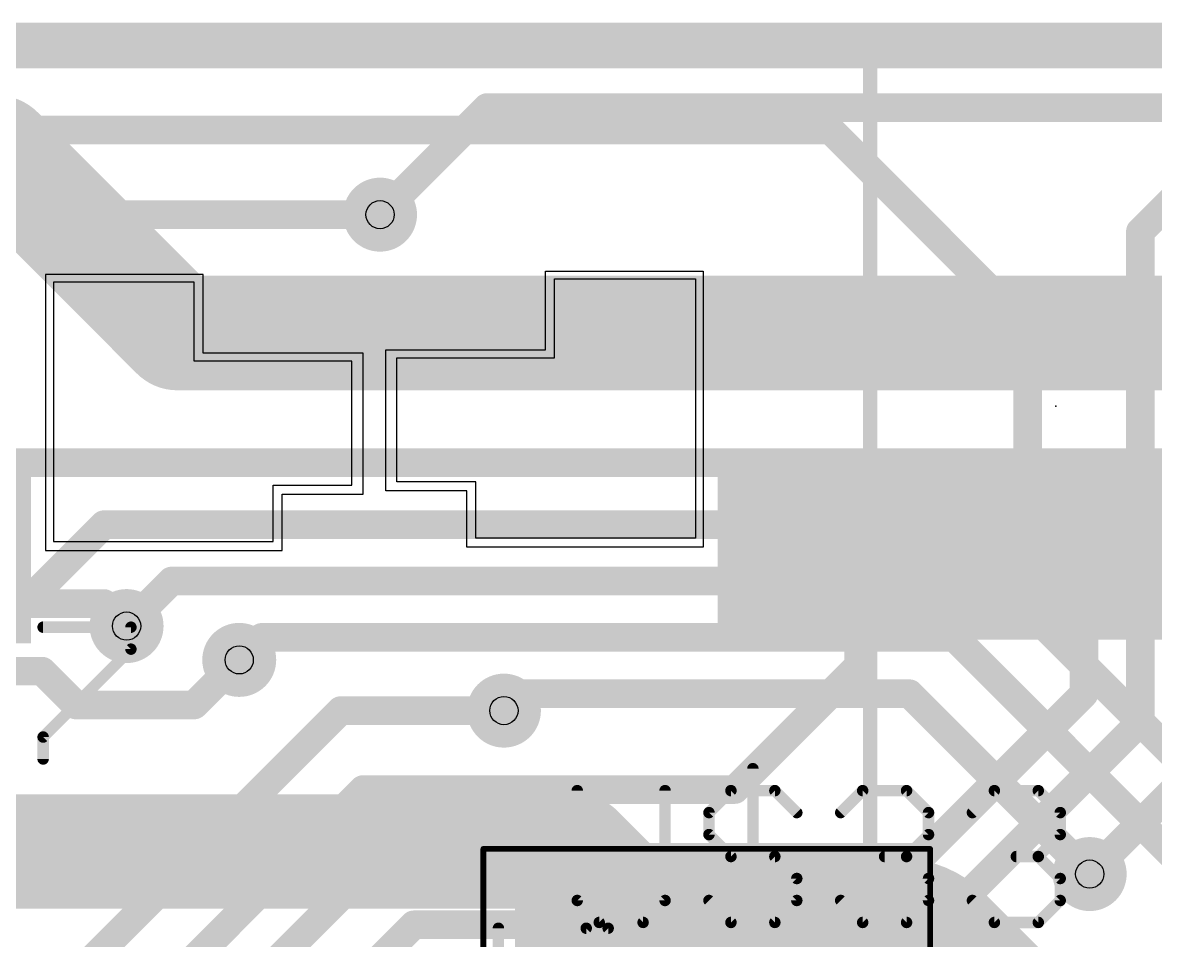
# Model space of a CAD drawing. Extents: x 61.5 to 101.4, y 9 to 89.5.
# Drawn here: x 76.63 to 86.68, y 81.31 to 89.45 of the extents above; entities that cross this region are included whole.
import ezdxf

# ---------------------------------------------------------------- set-up
doc = ezdxf.new("R2010")
doc.units = 0
for name, color, linetype in [('1', 22, 'CONTINUOUS'), ('16', 175, 'CONTINUOUS'), ('18', 82, 'CONTINUOUS'), ('20', 7, 'CONTINUOUS'), ('21', 253, 'CONTINUOUS'), ('23', 7, 'CONTINUOUS'), ('25', 253, 'CONTINUOUS'), ('26', 253, 'CONTINUOUS'), ('29', 253, 'CONTINUOUS'), ('30', 253, 'CONTINUOUS'), ('31', 253, 'CONTINUOUS'), ('32', 253, 'CONTINUOUS'), ('40', 175, 'CONTINUOUS'), ('44', 253, 'CONTINUOUS'), ('52', 253, 'CONTINUOUS')]:
    doc.layers.add(name, color=color, linetype=linetype)

# ---------------------------------------------------------------- blocks, each defined once
blk = doc.blocks.new('RECT')
blk.add_solid([(-0.5, -0.5), (0.5, -0.5), (-0.5, 0.5), (0.5, 0.5)])
blk = doc.blocks.new('ROUNDV')
at = {"const_width": 0.5}
blk.add_lwpolyline([(0, -0.25, 1), (0, 0.25, 1), (0, -0.25)], format="xyb", dxfattribs=at)

msp = doc.modelspace()

# ---------------------------------------------------------------- linework, layer by layer
at = {"layer": '1'}
for p, q in [((78.15, 87.15), (76.9, 87.15)), ((76.9, 87.15), (76.9, 84.85)), ((78.15, 86.45), (78.15, 87.15)), ((81.35, 86.48), (81.35, 87.18)), ((81.35, 87.18), (82.6, 87.18)), ((82.6, 87.18), (82.6, 84.88)), ((79.95, 85.38), (79.95, 86.48)), ((79.95, 86.48), (81.35, 86.48)), ((79.55, 86.45), (78.15, 86.45)), ((79.55, 85.35), (79.55, 86.45)), ((80.65, 85.38), (79.95, 85.38)), ((80.65, 84.88), (80.65, 85.38)), ((78.85, 84.85), (78.85, 85.35)), ((78.85, 85.35), (79.55, 85.35)), ((82.6, 84.88), (80.65, 84.88)), ((76.9, 84.85), (78.85, 84.85))]:
    msp.add_line(p, q, dxfattribs=at)
at = {"layer": '1', "const_width": 0.254}
for points in [[(86.55, 87.6), (87.6, 88.65)], [(80.3, 88.5), (73.6, 88.5)], [(83.8, 88.5), (80.3, 88.5)], [(85.55, 86.75), (83.8, 88.5)], [(75.75, 87.75), (79.8, 87.75)], [(86.55, 87.45), (86.55, 87.6)], [(86.55, 84.78), (86.55, 87.45)], [(85.55, 84.78), (85.55, 86.75)], [(84.05, 84.78), (84.05, 83.75)], [(86.05, 84.78), (86.05, 83.6)], [(86.55, 84.78), (86.55, 83.25)], [(76.45, 84.3), (77.25, 84.3)], [(77.25, 84.3), (77.35, 84.3)], [(77.35, 84.3), (77.55, 84.1)], [(78.15, 83.4), (78.55, 83.8)], [(82.95, 82.65), (84.05, 83.75)], [(76, 83.7), (76.8, 83.7)], [(76.8, 83.7), (77.1, 83.4)], [(86.05, 83.6), (86.05, 83.5)], [(86.05, 83.5), (84.6, 82.05)], [(77.1, 83.4), (78, 83.4)], [(78, 83.4), (78.15, 83.4)], [(79.45, 83.35), (79.4, 83.3)], [(80.9, 83.35), (79.45, 83.35)], [(77.25, 81.15), (79.4, 83.3)], [(86.55, 83.25), (84.75, 81.45)], [(87.15, 82.95), (86.1, 81.9)], [(79.2, 82.2), (79.65, 82.65)], [(82.8, 82.65), (79.65, 82.65)], [(82.8, 82.65), (82.95, 82.65)], [(79.2, 82.2), (77.85, 80.85)], [(79.8, 82.05), (78.45, 80.7)], [(79.8, 82.05), (84.6, 82.05)], [(80.1, 81.45), (79.2, 80.55)], [(84.75, 81.45), (80.1, 81.45)]]:
    msp.add_lwpolyline(points, dxfattribs=at)
at = {"layer": '1', "const_width": 0.127}
for points in [[(80.3, 88.5635, 1), (80.3, 88.4365)], [(80.3, 88.4365, 1), (80.3, 88.5635)], [(83.8449, 88.5449, 1), (83.7551, 88.4551)], [(83.8, 88.4365, 1), (83.8, 88.5635)], [(79.8, 87.6865, 1), (79.8, 87.8135)], [(86.6135, 87.6, 1), (86.4865, 87.6)], [(86.5051, 87.6449, 1), (86.5949, 87.5551)], [(86.6135, 87.45, 1), (86.4865, 87.45)], [(86.4865, 87.45, 1), (86.6135, 87.45)], [(85.6135, 86.75, 1), (85.4865, 86.75)], [(85.5051, 86.7051, 1), (85.5949, 86.7949)], [(84.1135, 84.78, 1), (83.9865, 84.78)], [(86.1135, 84.78, 1), (85.9865, 84.78)], [(86.6135, 84.78, 1), (86.4865, 84.78)], [(85.4865, 84.78, 1), (85.6135, 84.78)], [(86.4865, 84.78, 1), (86.6135, 84.78)], [(77.25, 84.3635, 1), (77.25, 84.2365)], [(77.25, 84.2365, 1), (77.25, 84.3635)], [(77.3949, 84.3449, 1), (77.3051, 84.2551)], [(77.35, 84.2365, 1), (77.35, 84.3635)], [(77.5051, 84.0551, 1), (77.5949, 84.1449)], [(78.5949, 83.7551, 1), (78.5051, 83.8449)], [(84.0949, 83.7051, 1), (84.0051, 83.7949)], [(76.8449, 83.7449, 1), (76.7551, 83.6551)], [(76.8, 83.6365, 1), (76.8, 83.7635)], [(83.9865, 83.75, 1), (84.1135, 83.75)], [(86.1135, 83.6, 1), (85.9865, 83.6)], [(85.9865, 83.6, 1), (86.1135, 83.6)], [(85.9865, 83.5, 1), (86.1135, 83.5)], [(86.0949, 83.4551, 1), (86.0051, 83.5449)], [(77.1, 83.4635, 1), (77.1, 83.3365)], [(77.0551, 83.3551, 1), (77.1449, 83.4449)], [(78, 83.4635, 1), (78, 83.3365)], [(78, 83.3365, 1), (78, 83.4635)], [(78.1051, 83.4449, 1), (78.1949, 83.3551)], [(78.15, 83.3365, 1), (78.15, 83.4635)], [(79.45, 83.4135, 1), (79.45, 83.2865)], [(79.4949, 83.3051, 1), (79.4051, 83.3949)], [(80.9, 83.2865, 1), (80.9, 83.4135)], [(79.3551, 83.3449, 1), (79.4449, 83.2551)], [(79.4449, 83.2551, 1), (79.3551, 83.3449)], [(86.5949, 83.2051, 1), (86.5051, 83.2949)], [(86.4865, 83.25, 1), (86.6135, 83.25)], [(79.65, 82.7135, 1), (79.65, 82.5865)], [(79.6949, 82.6051, 1), (79.6051, 82.6949)], [(82.8, 82.7135, 1), (82.8, 82.5865)], [(82.8, 82.5865, 1), (82.8, 82.7135)], [(82.9051, 82.6949, 1), (82.9949, 82.6051)], [(82.95, 82.5865, 1), (82.95, 82.7135)], [(79.1551, 82.2449, 1), (79.2449, 82.1551)], [(79.2449, 82.1551, 1), (79.1551, 82.2449)], [(79.8, 82.1135, 1), (79.8, 81.9865)], [(79.8449, 82.0051, 1), (79.7551, 82.0949)], [(84.5551, 82.0949, 1), (84.6449, 82.0051)], [(84.6, 81.9865, 1), (84.6, 82.1135)], [(86.0551, 81.9449, 1), (86.1449, 81.8551)], [(80.1, 81.5135, 1), (80.1, 81.3865)], [(80.1449, 81.4051, 1), (80.0551, 81.4949)], [(84.7051, 81.4949, 1), (84.7949, 81.4051)], [(84.75, 81.3865, 1), (84.75, 81.5135)]]:
    msp.add_lwpolyline(points, format="xyb", dxfattribs=at)
at = {"layer": '16'}
for points, const_width in [([(76.4, 88.3), (66.2, 88.3)], 1.016), ([(78, 86.7), (76.4, 88.3)], 1.016), ([(80.75, 88.7), (79.8, 87.75)], 0.254), ([(92.3, 88.7), (80.75, 88.7)], 0.254), ([(91.1, 86.7), (78, 86.7)], 1.016), ([(91.05, 85.55), (76.45, 85.55)], 0.254), ([(77.35, 85), (77.1, 84.75)], 0.254), ([(82.7, 85), (77.35, 85)], 0.254), ([(86, 85), (82.7, 85)], 0.254), ([(86.25, 84.75), (86, 85)], 0.254), ([(75.925, 83.575), (77.1, 84.75)], 0.254), ([(87.9, 83.1), (86.25, 84.75)], 0.254), ([(77.95, 84.5), (77.55, 84.1)], 0.254), ([(78.05, 84.5), (77.95, 84.5)], 0.254), ([(78.3, 84.5), (78.05, 84.5)], 0.254), ([(85.2, 84.5), (78.3, 84.5)], 0.254), ([(85.3, 84.5), (85.2, 84.5)], 0.254), ([(87.6, 82.2), (85.3, 84.5)], 0.254), ([(78.75, 84), (78.55, 83.8)], 0.254), ([(79.1, 84), (78.75, 84)], 0.254), ([(84.9, 84), (79.1, 84)], 0.254), ([(86.85, 82.05), (84.9, 84)], 0.254), ([(81.05, 83.5), (80.9, 83.35)], 0.254), ([(81.6, 83.5), (81.05, 83.5)], 0.254), ([(84.5, 83.5), (81.6, 83.5)], 0.254), ([(85.05, 82.95), (84.5, 83.5)], 0.254), ([(85.05, 82.95), (86.1, 81.9)], 0.254), ([(78.9, 82.1), (74.9, 82.1)], 1.016), ([(81.55, 82.1), (78.9, 82.1)], 1.016), ([(82.7, 80.95), (81.55, 82.1)], 1.016), ([(82.7, 80.95), (84.4, 80.95)], 2.1844), ([(84.4, 80.95), (87.6, 77.75)], 2.1844)]:
    msp.add_lwpolyline(points, dxfattribs=dict(at, const_width=const_width))
for points, const_width in [([(76.5796, 88.4796, 1), (76.2204, 88.1204)], 0.508), ([(76.4, 88.046, 1), (76.4, 88.554)], 0.508), ([(80.75, 88.7635, 1), (80.75, 88.6365)], 0.127), ([(80.7949, 88.6551, 1), (80.7051, 88.7449)], 0.127), ([(79.7551, 87.7949, 1), (79.8449, 87.7051)], 0.127), ([(78, 86.954, 1), (78, 86.446)], 0.508), ([(77.8204, 86.5204, 1), (78.1796, 86.8796)], 0.508), ([(77.35, 85.0635, 1), (77.35, 84.9365)], 0.127), ([(77.3949, 84.9551, 1), (77.3051, 85.0449)], 0.127), ([(82.7, 85.0635, 1), (82.7, 84.9365)], 0.127), ([(82.7, 84.9365, 1), (82.7, 85.0635)], 0.127), ([(86.0449, 85.0449, 1), (85.9551, 84.9551)], 0.127), ([(86, 84.9365, 1), (86, 85.0635)], 0.127), ([(77.1449, 84.7051, 1), (77.0551, 84.7949)], 0.127), ([(86.2949, 84.7949, 1), (86.2051, 84.7051)], 0.127), ([(77.0551, 84.7949, 1), (77.1449, 84.7051)], 0.127), ([(86.2051, 84.7051, 1), (86.2949, 84.7949)], 0.127), ([(77.95, 84.5635, 1), (77.95, 84.4365)], 0.127), ([(77.9949, 84.4551, 1), (77.9051, 84.5449)], 0.127), ([(78.05, 84.5635, 1), (78.05, 84.4365)], 0.127), ([(78.05, 84.4365, 1), (78.05, 84.5635)], 0.127), ([(78.3, 84.5635, 1), (78.3, 84.4365)], 0.127), ([(78.3, 84.4365, 1), (78.3, 84.5635)], 0.127), ([(85.2, 84.5635, 1), (85.2, 84.4365)], 0.127), ([(85.2, 84.4365, 1), (85.2, 84.5635)], 0.127), ([(85.3449, 84.5449, 1), (85.2551, 84.4551)], 0.127), ([(85.3, 84.4365, 1), (85.3, 84.5635)], 0.127), ([(77.5051, 84.1449, 1), (77.5949, 84.0551)], 0.127), ([(78.75, 84.0635, 1), (78.75, 83.9365)], 0.127), ([(78.7949, 83.9551, 1), (78.7051, 84.0449)], 0.127), ([(79.1, 84.0635, 1), (79.1, 83.9365)], 0.127), ([(79.1, 83.9365, 1), (79.1, 84.0635)], 0.127), ([(84.9449, 84.0449, 1), (84.8551, 83.9551)], 0.127), ([(84.9, 83.9365, 1), (84.9, 84.0635)], 0.127), ([(78.5051, 83.8449, 1), (78.5949, 83.7551)], 0.127), ([(81.05, 83.5635, 1), (81.05, 83.4365)], 0.127), ([(81.0949, 83.4551, 1), (81.0051, 83.5449)], 0.127), ([(81.6, 83.5635, 1), (81.6, 83.4365)], 0.127), ([(81.6, 83.4365, 1), (81.6, 83.5635)], 0.127), ([(84.5449, 83.5449, 1), (84.4551, 83.4551)], 0.127), ([(84.5, 83.4365, 1), (84.5, 83.5635)], 0.127), ([(80.8551, 83.3949, 1), (80.9449, 83.3051)], 0.127), ([(85.0949, 82.9949, 1), (85.0051, 82.9051)], 0.127), ([(85.0051, 82.9051, 1), (85.0949, 82.9949)], 0.127), ([(78.9, 82.354, 1), (78.9, 81.846)], 0.508), ([(78.9, 81.846, 1), (78.9, 82.354)], 0.508), ([(81.7296, 82.2796, 1), (81.3704, 81.9204)], 0.508), ([(81.55, 81.846, 1), (81.55, 82.354)], 0.508), ([(82.7, 81.4961, 1), (82.7, 80.4039)], 1.0922), ([(84.7862, 81.3362, 1), (84.0138, 80.5638)], 1.0922), ([(84.4, 80.4039, 1), (84.4, 81.4961)], 1.0922), ([(86.0551, 81.8551, 1), (86.1449, 81.9449)], 0.127), ([(82.5204, 80.7704, 1), (82.8796, 81.1296)], 0.508)]:
    msp.add_lwpolyline(points, format="xyb", dxfattribs=dict(at, const_width=const_width))
at = {"layer": '20', "const_width": 0.4064}
msp.add_lwpolyline([(62.4, 89.25), (97.4, 89.25)], dxfattribs=at)
at = {"layer": '21', "const_width": 0.127}
for points in [[(62.65, 89.25), (84.15, 89.25)], [(76.6, 89.25), (69.87, 89.25)], [(89.2, 89.28), (82.47, 89.28)], [(84.15, 89.25), (84.15, 9.25)]]:
    msp.add_lwpolyline(points, dxfattribs=at)
at = {"layer": '21', "const_width": 0.0635}
for points in [[(76.6, 89.2182, 1), (76.6, 89.2818)], [(82.47, 89.3118, 1), (82.47, 89.2482)], [(84.1818, 89.25, 1), (84.1183, 89.25)], [(84.15, 89.2182, 1), (84.15, 89.2818)]]:
    msp.add_lwpolyline(points, format="xyb", dxfattribs=at)
at = {"layer": '23'}
msp.add_point((85.8, 86.05), dxfattribs=at)
at = {"layer": '25', "const_width": 0.1016}
for points in [[(76.809, 84.0902), (77.5886, 84.0902)], [(77.5886, 84.0902), (77.5886, 83.8953)], [(77.5886, 83.8953), (76.809, 83.1157)], [(76.809, 83.1157), (76.809, 82.9208)], [(83.11, 82.8351), (83.11, 81.2759)], [(81.5508, 82.6402), (81.5508, 81.6657)], [(82.3304, 81.6657), (82.3304, 82.6402)], [(82.7202, 82.4453), (82.9151, 82.6402)], [(82.9151, 82.6402), (83.3049, 82.6402)], [(83.3049, 82.6402), (83.4998, 82.4453)], [(83.8896, 82.4453), (84.0845, 82.6402)], [(84.0845, 82.6402), (84.4743, 82.6402)], [(84.4743, 82.6402), (84.6692, 82.4453)], [(85.059, 82.4453), (85.2539, 82.6402)], [(85.2539, 82.6402), (85.6437, 82.6402)], [(85.6437, 82.6402), (85.8386, 82.4453)], [(82.7202, 82.2504), (82.7202, 82.4453)], [(84.6692, 82.4453), (84.6692, 82.2504)], [(85.8386, 82.4453), (85.8386, 82.2504)], [(82.9151, 82.0555), (82.7202, 82.2504)], [(84.6692, 82.2504), (84.4743, 82.0555)], [(85.8386, 82.2504), (85.6437, 82.0555)], [(83.3049, 82.0555), (82.9151, 82.0555)], [(83.4998, 81.8606), (83.3049, 82.0555)], [(84.4743, 82.0555), (84.2794, 82.0555)], [(84.4743, 82.0555), (84.6692, 81.8606)], [(85.6437, 82.0555), (85.4488, 82.0555)], [(85.6437, 82.0555), (85.8386, 81.8606)], [(83.4998, 81.6657), (83.4998, 81.8606)], [(84.6692, 81.8606), (84.6692, 81.6657)], [(85.8386, 81.8606), (85.8386, 81.6657)], [(81.5508, 81.6657), (81.7457, 81.4708)], [(82.1355, 81.4708), (82.3304, 81.6657)], [(82.7202, 81.6657), (82.9151, 81.4708)], [(83.3049, 81.4708), (83.4998, 81.6657)], [(84.0845, 81.4708), (83.8896, 81.6657)], [(84.6692, 81.6657), (84.4743, 81.4708)], [(85.2539, 81.4708), (85.059, 81.6657)], [(85.8386, 81.6657), (85.6437, 81.4708)], [(81.7457, 81.4708), (82.1355, 81.4708)], [(82.9151, 81.4708), (83.3049, 81.4708)], [(84.4743, 81.4708), (84.0845, 81.4708)], [(85.6437, 81.4708), (85.2539, 81.4708)]]:
    msp.add_lwpolyline(points, dxfattribs=at)
at = {"layer": '25', "const_width": 0.0508}
for points in [[(76.809, 84.1156, 1), (76.809, 84.0648)], [(77.614, 84.0902, 1), (77.5632, 84.0902)], [(77.5886, 84.0648, 1), (77.5886, 84.1156)], [(77.5632, 83.8953, 1), (77.614, 83.8953)], [(77.6065, 83.8773, 1), (77.5706, 83.9133)], [(76.791, 83.1337, 1), (76.827, 83.0977)], [(76.8344, 83.1157, 1), (76.7836, 83.1157)], [(76.7836, 82.9208, 1), (76.8344, 82.9208)], [(83.1354, 82.8351, 1), (83.0846, 82.8351)], [(81.5762, 82.6402, 1), (81.5254, 82.6402)], [(82.3558, 82.6402, 1), (82.305, 82.6402)], [(82.9151, 82.6656, 1), (82.9151, 82.6148)], [(82.9331, 82.6222, 1), (82.8971, 82.6582)], [(83.3229, 82.6582, 1), (83.2869, 82.6222)], [(83.3049, 82.6148, 1), (83.3049, 82.6656)], [(84.0845, 82.6656, 1), (84.0845, 82.6148)], [(84.1025, 82.6222, 1), (84.0665, 82.6582)], [(84.4923, 82.6582, 1), (84.4563, 82.6222)], [(84.4743, 82.6148, 1), (84.4743, 82.6656)], [(85.2539, 82.6656, 1), (85.2539, 82.6148)], [(85.2718, 82.6222, 1), (85.2359, 82.6582)], [(85.6616, 82.6582, 1), (85.6257, 82.6222)], [(85.6437, 82.6148, 1), (85.6437, 82.6656)], [(82.7022, 82.4633, 1), (82.7382, 82.4273)], [(82.7456, 82.4453, 1), (82.6948, 82.4453)], [(83.4818, 82.4273, 1), (83.5178, 82.4633)], [(83.8716, 82.4633, 1), (83.9076, 82.4273)], [(84.6946, 82.4453, 1), (84.6438, 82.4453)], [(84.6512, 82.4273, 1), (84.6872, 82.4633)], [(85.041, 82.4633, 1), (85.077, 82.4273)], [(85.864, 82.4453, 1), (85.8132, 82.4453)], [(85.8206, 82.4273, 1), (85.8565, 82.4633)], [(82.7382, 82.2684, 1), (82.7022, 82.2324)], [(82.6948, 82.2504, 1), (82.7456, 82.2504)], [(84.6438, 82.2504, 1), (84.6946, 82.2504)], [(84.6872, 82.2324, 1), (84.6512, 82.2684)], [(85.8132, 82.2504, 1), (85.864, 82.2504)], [(85.8565, 82.2324, 1), (85.8206, 82.2684)], [(82.9151, 82.0809, 1), (82.9151, 82.0301)], [(82.8971, 82.0375, 1), (82.9331, 82.0735)], [(83.3229, 82.0735, 1), (83.2869, 82.0375)], [(83.3049, 82.0301, 1), (83.3049, 82.0809)], [(84.2794, 82.0809, 1), (84.2794, 82.0301)], [(84.4923, 82.0735, 1), (84.4563, 82.0375)], [(84.4563, 82.0735, 1), (84.4923, 82.0375)], [(84.4743, 82.0301, 1), (84.4743, 82.0809)], [(85.4488, 82.0809, 1), (85.4488, 82.0301)], [(85.6616, 82.0735, 1), (85.6257, 82.0375)], [(85.6257, 82.0735, 1), (85.6616, 82.0375)], [(85.6437, 82.0301, 1), (85.6437, 82.0809)], [(83.5252, 81.8606, 1), (83.4744, 81.8606)], [(83.4818, 81.8426, 1), (83.5178, 81.8786)], [(84.6946, 81.8606, 1), (84.6438, 81.8606)], [(84.6512, 81.8426, 1), (84.6872, 81.8786)], [(85.864, 81.8606, 1), (85.8132, 81.8606)], [(85.8206, 81.8426, 1), (85.8565, 81.8786)], [(81.5688, 81.6837, 1), (81.5328, 81.6477)], [(81.5254, 81.6657, 1), (81.5762, 81.6657)], [(82.305, 81.6657, 1), (82.3558, 81.6657)], [(82.3484, 81.6477, 1), (82.3124, 81.6837)], [(82.7382, 81.6837, 1), (82.7022, 81.6477)], [(83.4744, 81.6657, 1), (83.5252, 81.6657)], [(83.5178, 81.6477, 1), (83.4818, 81.6837)], [(83.9076, 81.6837, 1), (83.8716, 81.6477)], [(84.6438, 81.6657, 1), (84.6946, 81.6657)], [(84.6872, 81.6477, 1), (84.6512, 81.6837)], [(85.077, 81.6837, 1), (85.041, 81.6477)], [(85.8132, 81.6657, 1), (85.864, 81.6657)], [(85.8565, 81.6477, 1), (85.8206, 81.6837)], [(81.7457, 81.4962, 1), (81.7457, 81.4454)], [(81.7277, 81.4528, 1), (81.7637, 81.4888)], [(82.1175, 81.4888, 1), (82.1535, 81.4528)], [(82.1355, 81.4454, 1), (82.1355, 81.4962)], [(82.9151, 81.4962, 1), (82.9151, 81.4454)], [(82.8971, 81.4528, 1), (82.9331, 81.4888)], [(83.2869, 81.4888, 1), (83.3229, 81.4528)], [(83.3049, 81.4454, 1), (83.3049, 81.4962)], [(84.0845, 81.4962, 1), (84.0845, 81.4454)], [(84.0665, 81.4528, 1), (84.1025, 81.4888)], [(84.4563, 81.4888, 1), (84.4923, 81.4528)], [(84.4743, 81.4454, 1), (84.4743, 81.4962)], [(85.2539, 81.4962, 1), (85.2539, 81.4454)], [(85.2359, 81.4528, 1), (85.2718, 81.4888)], [(85.6257, 81.4888, 1), (85.6616, 81.4528)], [(85.6437, 81.4454, 1), (85.6437, 81.4962)]]:
    msp.add_lwpolyline(points, format="xyb", dxfattribs=at)
at = {"layer": '26', "const_width": 0.1016}
for points in [[(80.8508, 81.4192), (80.8508, 80.6396)], [(80.8508, 80.6396), (81.6304, 81.4192)], [(81.6304, 81.4192), (81.8253, 81.4192)], [(81.8253, 81.4192), (82.0202, 81.2243)]]:
    msp.add_lwpolyline(points, dxfattribs=at)
at = {"layer": '26', "const_width": 0.0508}
for points in [[(80.8762, 81.4192, 1), (80.8254, 81.4192)], [(81.6304, 81.4446, 1), (81.6304, 81.3938)], [(81.6484, 81.4012, 1), (81.6124, 81.4372)], [(81.8433, 81.4372, 1), (81.8073, 81.4012)], [(81.8253, 81.3938, 1), (81.8253, 81.4446)]]:
    msp.add_lwpolyline(points, format="xyb", dxfattribs=at)
at = {"layer": '29'}
for p, q in [((78.23, 87.22), (76.83, 87.22)), ((76.83, 87.22), (76.83, 84.77)), ((78.23, 86.52), (78.23, 87.22)), ((81.27, 86.55), (81.27, 87.25)), ((81.27, 87.25), (82.67, 87.25)), ((82.67, 87.25), (82.67, 84.8)), ((79.65, 86.52), (78.23, 86.52)), ((79.65, 85.27), (79.65, 86.52)), ((79.85, 85.3), (79.85, 86.55)), ((79.85, 86.55), (81.27, 86.55)), ((80.57, 85.3), (79.85, 85.3)), ((80.57, 84.8), (80.57, 85.3)), ((78.93, 84.77), (78.93, 85.27)), ((78.93, 85.27), (79.65, 85.27)), ((76.83, 84.77), (78.93, 84.77)), ((82.67, 84.8), (80.57, 84.8))]:
    msp.add_line(p, q, dxfattribs=at)
at = {"layer": '31'}
for p, q in [((78.15, 87.15), (76.9, 87.15)), ((76.9, 87.15), (76.9, 84.85)), ((78.15, 86.45), (78.15, 87.15)), ((81.35, 86.48), (81.35, 87.18)), ((81.35, 87.18), (82.6, 87.18)), ((82.6, 87.18), (82.6, 84.88)), ((79.95, 85.38), (79.95, 86.48)), ((79.95, 86.48), (81.35, 86.48)), ((79.55, 86.45), (78.15, 86.45)), ((79.55, 85.35), (79.55, 86.45)), ((80.65, 85.38), (79.95, 85.38)), ((80.65, 84.88), (80.65, 85.38)), ((78.85, 84.85), (78.85, 85.35)), ((78.85, 85.35), (79.55, 85.35)), ((82.6, 84.88), (80.65, 84.88)), ((76.9, 84.85), (78.85, 84.85))]:
    msp.add_line(p, q, dxfattribs=at)
at = {"layer": '40', "const_width": 0.0508}
for points in [[(80.717, 82.123), (80.717, 74.177)], [(84.683, 82.123), (80.717, 82.123)], [(84.683, 74.177), (84.683, 82.123)]]:
    msp.add_lwpolyline(points, dxfattribs=at)
at = {"layer": '40', "const_width": 0.0254}
for points in [[(80.7297, 82.123, 1), (80.7043, 82.123)], [(80.717, 82.1357, 1), (80.717, 82.1103)], [(84.6957, 82.123, 1), (84.6703, 82.123)], [(84.683, 82.1103, 1), (84.683, 82.1357)]]:
    msp.add_lwpolyline(points, format="xyb", dxfattribs=at)
at = {"layer": '44'}
for centre in [(79.8, 87.75), (77.55, 84.1), (78.55, 83.8), (80.9, 83.35), (86.1, 81.9)]:
    msp.add_circle(centre, 0.125, dxfattribs=at)

# ---------------------------------------------------------------- block references
at = {"layer": '1', "xscale": 1.4, "yscale": 0.3, "rotation": 270}
for p in [(83.05, 84.78), (83.55, 84.78), (84.05, 84.78), (84.55, 84.78), (85.05, 84.78), (85.55, 84.78), (86.05, 84.78), (86.55, 84.78)]:
    msp.add_blockref('RECT', p, dxfattribs=at)
at = {"layer": '16', "xscale": 1.8, "yscale": 3.2, "rotation": 270}
msp.add_blockref('RECT', (82.7, 80.95), dxfattribs=at)
at = {"layer": '18', "xscale": 0.6564, "yscale": 0.6564}
for p in [(79.8, 87.75), (79.8, 87.75), (77.55, 84.1), (77.55, 84.1), (78.55, 83.8), (78.55, 83.8), (80.9, 83.35), (80.9, 83.35), (86.1, 81.9), (86.1, 81.9)]:
    msp.add_blockref('ROUNDV', p, dxfattribs=at)
at = {"layer": '29', "xscale": 1.6032, "yscale": 0.5032, "rotation": 270}
for p in [(83.05, 84.78), (83.55, 84.78), (84.05, 84.78), (84.55, 84.78), (85.05, 84.78), (85.55, 84.78), (86.05, 84.78), (86.55, 84.78), (76.45, 84.75)]:
    msp.add_blockref('RECT', p, dxfattribs=at)
at = {"layer": '30', "xscale": 2.0032, "yscale": 3.4032, "rotation": 270}
msp.add_blockref('RECT', (82.7, 80.95), dxfattribs=at)
at = {"layer": '31', "xscale": 1.4, "yscale": 0.3, "rotation": 270}
for p in [(83.05, 84.78), (83.55, 84.78), (84.05, 84.78), (84.55, 84.78), (85.05, 84.78), (85.55, 84.78), (86.05, 84.78), (86.55, 84.78)]:
    msp.add_blockref('RECT', p, dxfattribs=at)
at = {"layer": '32', "xscale": 1.8, "yscale": 3.2, "rotation": 270}
msp.add_blockref('RECT', (82.7, 80.95), dxfattribs=at)
at = {"layer": '52', "xscale": 0.8499, "yscale": 3.1001, "rotation": 270}
msp.add_blockref('RECT', (82.6994, 80.9254), dxfattribs=at)

doc.saveas('drawing.dxf')
